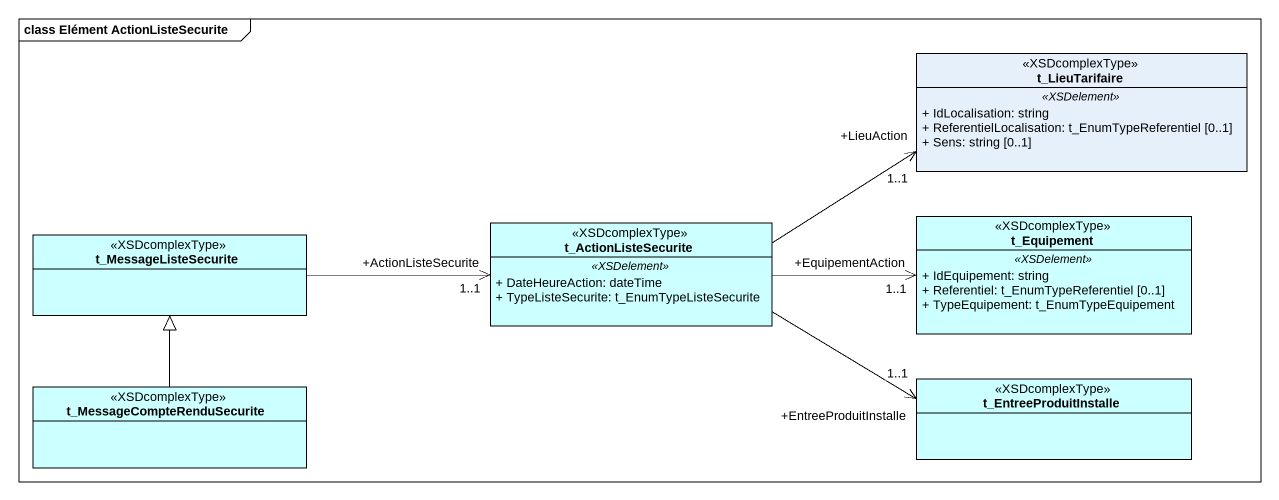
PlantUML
@startuml
mainframe class Elément ActionListeSecurite
hide circle
hide empty members
skinparam classAttributeIconSize 0
class t_LieuTarifaire <<XSDcomplexType>> {
  .. <<XSDelement>> ..
  + IdLocalisation: string
  + ReferentielLocalisation: t_EnumTypeReferentiel [0..1]
  + Sens: string [0..1]
}
class t_ActionListeSecurite <<XSDcomplexType>> #CCFFFF {
  .. <<XSDelement>> ..
  + DateHeureAction: dateTime
  + TypeListeSecurite: t_EnumTypeListeSecurite
}
class t_Equipement <<XSDcomplexType>> #CCFFFF {
  .. <<XSDelement>> ..
  + IdEquipement: string
  + Referentiel: t_EnumTypeReferentiel [0..1]
  + TypeEquipement: t_EnumTypeEquipement
}
class t_MessageListeSecurite <<XSDcomplexType>> #CCFFFF
class t_MessageCompteRenduSecurite <<XSDcomplexType>> #CCFFFF
class t_EntreeProduitInstalle <<XSDcomplexType>> #CCFFFF
t_ActionListeSecurite -right-> "+LieuAction\n1..1" t_LieuTarifaire
t_ActionListeSecurite -right-> "+EquipementAction\n1..1" t_Equipement
t_ActionListeSecurite -right-> "+EntreeProduitInstalle\n1..1" t_EntreeProduitInstalle
t_MessageListeSecurite -right-> "+ActionListeSecurite\n1..1" t_ActionListeSecurite
t_MessageCompteRenduSecurite -up-|> t_MessageListeSecurite
@enduml
